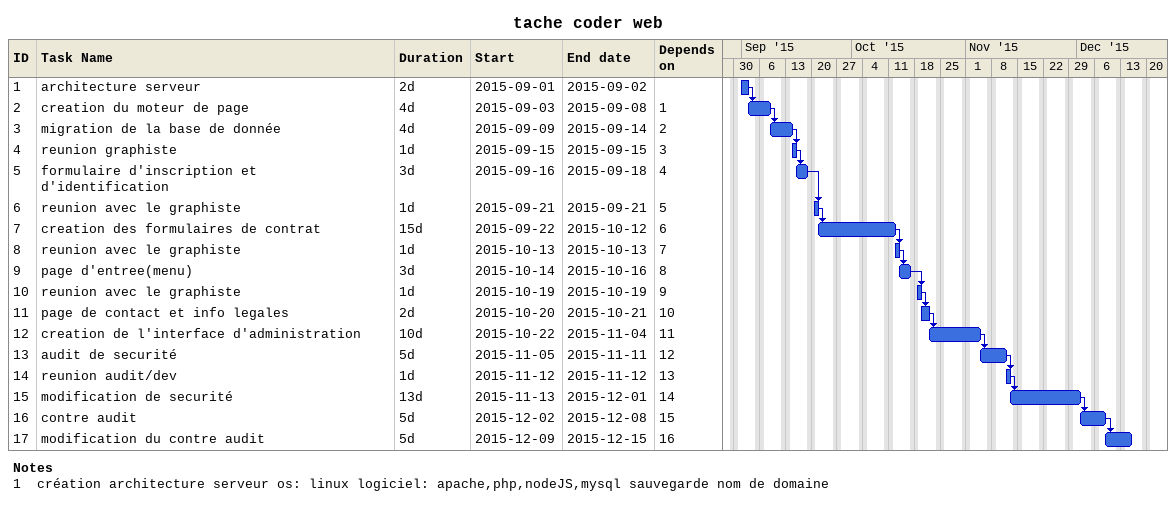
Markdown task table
tache coder web

| ID | Task | Duration | Start | Finish | Predecessors |
|---|---|---|---|---|---|
| 1 | architecture serveur | 2d | 2015-09-01 | 2015-09-02 |  |
| 2 | creation du moteur de page | 4d | 2015-09-03 | 2015-09-08 | 1 |
| 3 | migration de la base de donnée | 4d | 2015-09-09 | 2015-09-14 | 2 |
| 4 | reunion graphiste | 1d | 2015-09-15 | 2015-09-15 | 3 |
| 5 | formulaire d'inscription et d'identification | 3d | 2015-09-16 | 2015-09-18 | 4 |
| 6 | reunion avec le graphiste | 1d | 2015-09-21 | 2015-09-21 | 5 |
| 7 | creation des formulaires de contrat | 15d | 2015-09-22 | 2015-10-12 | 6 |
| 8 | reunion avec le graphiste | 1d | 2015-10-13 | 2015-10-13 | 7 |
| 9 | page d'entree(menu) | 3d | 2015-10-14 | 2015-10-16 | 8 |
| 10 | reunion avec le graphiste | 1d | 2015-10-19 | 2015-10-19 | 9 |
| 11 | page de contact et info legales | 2d | 2015-10-20 | 2015-10-21 | 10 |
| 12 | creation de l'interface d'administration | 10d | 2015-10-22 | 2015-11-04 | 11 |
| 13 | audit de securité | 5d | 2015-11-05 | 2015-11-11 | 12 |
| 14 | reunion audit/dev | 1d | 2015-11-12 | 2015-11-12 | 13 |
| 15 | modification de securité | 13d | 2015-11-13 | 2015-12-01 | 14 |
| 16 | contre audit | 5d | 2015-12-02 | 2015-12-08 | 15 |
| 17 | modification du contre audit | 5d | 2015-12-09 | 2015-12-15 | 16 |

Notes
- 1: création architecture serveur os: linux logiciel: apache,php,nodeJS,mysql sauvegarde nom de domaine
